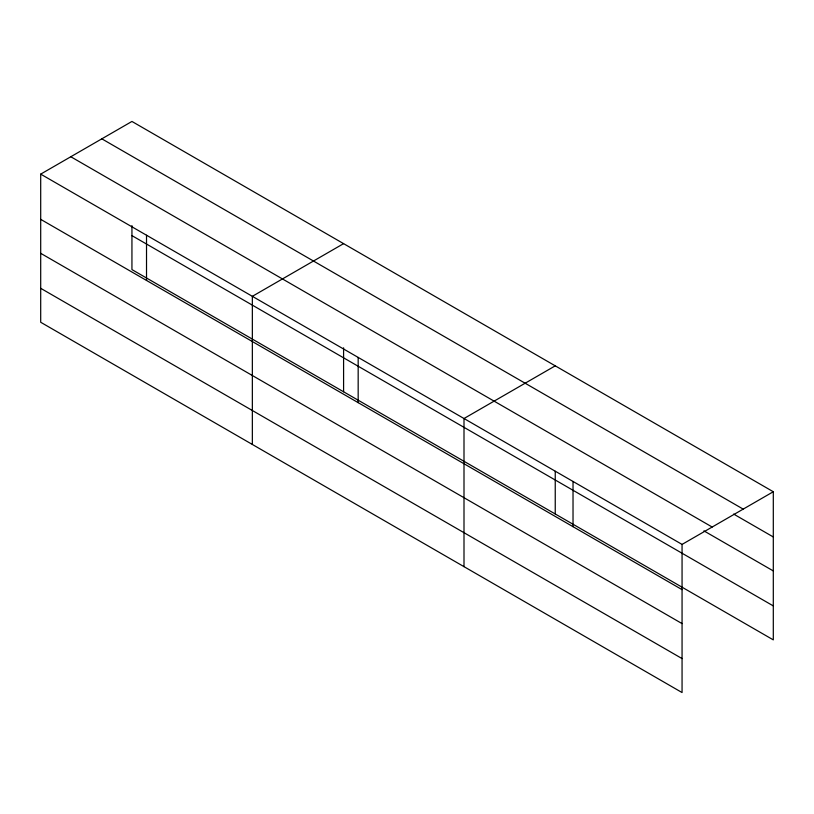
<?xml version="1.0" encoding="UTF-8"?>
<svg xmlns="http://www.w3.org/2000/svg" width="814" height="814" viewBox="0 0 814 814"><rect width="100%" height="100%" fill="white"/><g stroke="black" fill="none" stroke-linecap="round" stroke-linejoin="round"><path stroke-width="1.22" d="M682.061 623.605L682.061 544.413L40.7 174.125L40.7 322.263L682.061 692.551L682.061 623.605L40.7 253.317M131.939 225.631L131.939 269.587L773.3 639.875L773.3 491.737L131.939 121.449L40.7 174.125M343.589 243.64L252.35 296.327L252.35 444.454M555.24 365.842L464 418.518L464 566.656M682.061 544.413L773.3 491.737M101.831 138.838L743.192 509.116M733.648 514.072L773.3 536.965M70.808 156.746L712.169 527.034M703.917 530.87L773.3 570.929M131.939 235.622L773.3 605.911M40.7 219.353L682.061 589.641M40.7 288.309L682.061 658.587M573.025 481.461L573.025 526.699M555.24 471.265L555.24 513.98M358.17 357.417L358.17 402.645M343.589 347.822L343.589 391.778M146.52 235.226L146.52 280.454"/></g></svg>
